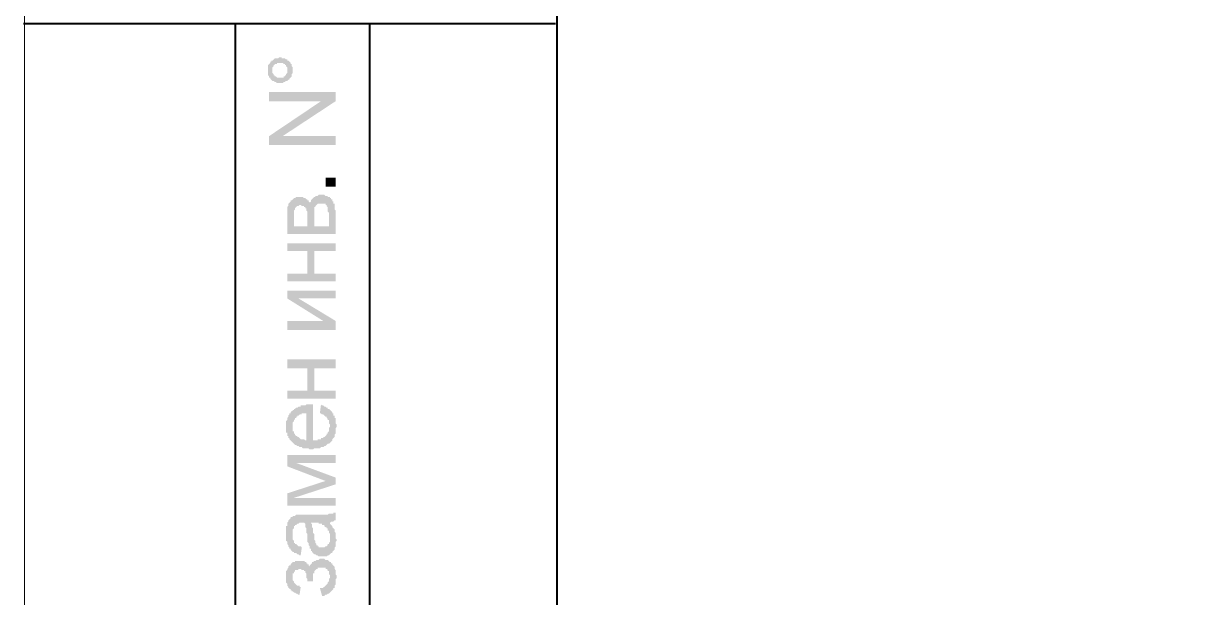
# Model space of a CAD drawing. Header units: millimetres. Extents: x -10178924 to 11692288, y -947381 to 58396.
# Drawn here: x 696870 to 701262, y -839137 to -836980 of the extents above; entities that cross this region are included whole.
import ezdxf

# ---------------------------------------------------------------- set-up
doc = ezdxf.new("R2010")
doc.units = ezdxf.units.MM
doc.layers.add('PDF _Ramka', color=7, linetype='Continuous')
doc.layers.add('PDF _Shtamp', color=7, linetype='Continuous')

msp = doc.modelspace()

# ---------------------------------------------------------------- hatches: boundary and pattern name
at = {"layer": 'PDF _Shtamp', "transparency": 33554559}
h = msp.add_hatch(color=256, dxfattribs=at)
h.paths.add_polyline_path([(697834.7, -837204.2), (697830.4, -837204.2), (697826.2, -837204.2), (697822, -837204.2), (697817.7, -837200), (697817.7, -837200), (697813.5, -837200), (697809.3, -837195.8), (697809.3, -837195.8), (697805, -837195.8), (697800.8, -837191.5), (697800.8, -837191.5), (697796.6, -837187.3), (697796.6, -837183.1), (697792.3, -837183.1), (697792.3, -837178.8), (697788.1, -837174.6), (697788.1, -837174.6), (697788.1, -837170.4), (697788.1, -837166.1), (697788.1, -837161.9), (697788.1, -837157.7), (697788.1, -837157.7), (697788.1, -837153.4), (697788.1, -837149.2), (697788.1, -837145), (697788.1, -837140.7), (697788.1, -837140.7), (697788.1, -837136.5), (697792.3, -837132.3), (697792.3, -837132.3), (697796.6, -837128), (697796.6, -837123.8), (697800.8, -837123.8), (697800.8, -837119.6), (697805, -837119.6), (697809.3, -837115.4), (697809.3, -837115.4), (697813.5, -837111.1), (697817.7, -837111.1), (697822, -837111.1), (697822, -837111.1), (697826.2, -837111.1), (697830.4, -837106.9), (697834.7, -837106.9), (697838.9, -837106.9), (697838.9, -837111.1), (697843.1, -837111.1), (697847.4, -837111.1), (697851.6, -837111.1), (697851.6, -837111.1), (697855.8, -837115.4), (697860.1, -837115.4), (697860.1, -837119.6), (697864.3, -837119.6), (697868.5, -837123.8), (697868.5, -837123.8), (697872.8, -837128), (697872.8, -837132.3), (697877, -837132.3), (697877, -837136.5), (697877, -837140.7), (697877, -837140.7), (697881.2, -837145), (697881.2, -837149.2), (697881.2, -837153.4), (697881.2, -837157.7), (697881.2, -837161.9), (697881.2, -837161.9), (697881.2, -837166.1), (697877, -837170.4), (697877, -837174.6), (697877, -837174.6), (697877, -837178.8), (697872.8, -837183.1), (697872.8, -837183.1), (697868.5, -837187.3), (697868.5, -837191.5), (697864.3, -837191.5), (697860.1, -837195.8), (697860.1, -837195.8), (697855.8, -837195.8), (697851.6, -837200), (697851.6, -837200), (697847.4, -837200), (697843.1, -837204.2), (697838.9, -837204.2), (697838.9, -837204.2), (697834.7, -837204.2)], flags=0)
h.paths.add_polyline_path([(697834.7, -837183.1), (697834.7, -837183.1), (697838.9, -837183.1), (697843.1, -837183.1), (697847.4, -837183.1), (697847.4, -837178.8), (697851.6, -837178.8), (697851.6, -837174.6), (697855.8, -837174.6), (697855.8, -837170.4), (697860.1, -837166.1), (697860.1, -837166.1), (697860.1, -837161.9), (697860.1, -837157.7), (697860.1, -837157.7), (697860.1, -837153.4), (697860.1, -837149.2), (697860.1, -837145), (697860.1, -837145), (697855.8, -837140.7), (697855.8, -837136.5), (697851.6, -837136.5), (697851.6, -837132.3), (697847.4, -837132.3), (697843.1, -837128), (697843.1, -837128), (697838.9, -837128), (697834.7, -837128), (697834.7, -837128), (697830.4, -837128), (697826.2, -837128), (697822, -837128), (697822, -837132.3), (697817.7, -837132.3), (697813.5, -837132.3), (697813.5, -837136.5), (697809.3, -837136.5), (697809.3, -837140.7), (697805, -837145), (697805, -837149.2), (697805, -837149.2), (697805, -837153.4), (697805, -837157.7), (697805, -837157.7), (697805, -837161.9), (697805, -837166.1), (697809.3, -837170.4), (697809.3, -837170.4), (697809.3, -837174.6), (697813.5, -837174.6), (697813.5, -837178.8), (697817.7, -837178.8), (697822, -837183.1), (697826.2, -837183.1), (697826.2, -837183.1), (697830.4, -837183.1), (697834.7, -837183.1)], flags=0)
for points in [[(698042.1, -837437.1), (697792.4, -837437.1), (697792.4, -837403.2), (697987.1, -837272), (697792.4, -837272), (697792.4, -837238.1), (698042.1, -837238.1), (698042.1, -837272), (697843.1, -837403.2), (698042.1, -837403.2)], [(697860.1, -837949.3), (697860.1, -837919.7), (697936.3, -837919.7), (697936.3, -837835), (697860.1, -837835), (697860.1, -837805.4), (698042.1, -837805.4), (698042.1, -837835), (697961.7, -837835), (697961.7, -837919.7), (698042.1, -837919.7), (698042.1, -837949.3)], [(697860.1, -838131.4), (697860.1, -838097.5), (697995.5, -838097.5), (697860.1, -838012.8), (697860.1, -837983.2), (698042.1, -837983.2), (698042.1, -838012.8), (697902.4, -838012.8), (698042.1, -838097.5), (698042.1, -838131.4)], [(697860.1, -838389.6), (697860.1, -838360), (697936.3, -838360), (697936.3, -838275.3), (697860.1, -838275.3), (697860.1, -838241.4), (698042.1, -838241.4), (698042.1, -838275.3), (697961.7, -838275.3), (697961.7, -838360), (698042.1, -838360), (698042.1, -838389.6)], [(697860.1, -838791.8), (697860.1, -838745.2), (698004, -838698.6), (697860.1, -838643.6), (697860.1, -838601.3), (698042.1, -838601.3), (698042.1, -838630.9), (697893.9, -838630.9), (698042.1, -838685.9), (698042.1, -838711.3), (697885.5, -838762.1), (698042.1, -838762.1), (698042.1, -838791.8)], [(697957.4, -839075.4), (697936.3, -839075.4), (697936.3, -839071.2), (697936.3, -839066.9), (697932, -839062.7), (697932, -839058.5), (697932, -839054.2), (697932, -839054.2), (697932, -839050), (697932, -839050), (697932, -839045.8), (697932, -839045.8), (697927.8, -839041.5), (697927.8, -839037.3), (697923.6, -839037.3), (697923.6, -839033.1), (697919.3, -839033.1), (697915.1, -839033.1), (697910.9, -839028.8), (697910.9, -839028.8), (697906.6, -839028.8), (697902.4, -839028.8), (697902.4, -839033.1), (697898.2, -839033.1), (697893.9, -839033.1), (697889.7, -839033.1), (697889.7, -839037.3), (697889.7, -839037.3), (697885.5, -839041.5), (697885.5, -839045.8), (697881.2, -839045.8), (697881.2, -839050), (697881.2, -839054.2), (697881.2, -839058.5), (697881.2, -839058.5), (697881.2, -839062.7), (697881.2, -839066.9), (697881.2, -839071.2), (697881.2, -839071.2), (697885.5, -839075.4), (697885.5, -839079.6), (697885.5, -839079.6), (697889.7, -839083.9), (697889.7, -839083.9), (697893.9, -839088.1), (697893.9, -839088.1), (697898.2, -839092.3), (697902.4, -839092.3), (697906.6, -839092.3), (697906.6, -839096.6), (697910.9, -839096.6), (697906.6, -839126.2), (697902.4, -839126.2), (697898.2, -839122), (697893.9, -839122), (697893.9, -839122), (697889.7, -839117.7), (697885.5, -839117.7), (697885.5, -839117.7), (697881.2, -839113.5), (697877, -839113.5), (697877, -839109.3), (697872.8, -839109.3), (697872.8, -839105), (697868.5, -839105), (697868.5, -839100.8), (697864.3, -839100.8), (697864.3, -839096.6), (697864.3, -839096.6), (697860.1, -839092.3), (697860.1, -839088.1), (697860.1, -839088.1), (697860.1, -839083.9), (697855.8, -839079.6), (697855.8, -839075.4), (697855.8, -839075.4), (697855.8, -839071.2), (697855.8, -839066.9), (697855.8, -839062.7), (697855.8, -839058.5), (697855.8, -839054.2), (697855.8, -839050), (697855.8, -839050), (697855.8, -839045.8), (697855.8, -839041.5), (697855.8, -839037.3), (697860.1, -839033.1), (697860.1, -839033.1), (697860.1, -839028.8), (697864.3, -839024.6), (697864.3, -839024.6), (697864.3, -839020.4), (697868.5, -839016.1), (697868.5, -839016.1), (697872.8, -839016.1), (697872.8, -839011.9), (697877, -839007.7), (697877, -839007.7), (697881.2, -839003.4), (697885.5, -839003.4), (697889.7, -839003.4), (697889.7, -838999.2), (697893.9, -838999.2), (697898.2, -838999.2), (697902.4, -838999.2), (697902.4, -838999.2), (697906.6, -838999.2), (697910.9, -838999.2), (697910.9, -838999.2), (697915.1, -838999.2), (697919.3, -838999.2), (697923.6, -838999.2), (697923.6, -838999.2), (697927.8, -839003.4), (697932, -839003.4), (697932, -839007.7), (697936.3, -839007.7), (697936.3, -839011.9), (697940.5, -839011.9), (697940.5, -839016.1), (697944.7, -839020.4), (697944.7, -839016.1), (697949, -839011.9), (697949, -839011.9), (697953.2, -839007.7), (697953.2, -839003.4), (697957.4, -839003.4), (697961.7, -838999.2), (697961.7, -838999.2), (697961.7, -838999.2), (697965.9, -838999.2), (697970.1, -838995), (697970.1, -838995), (697974.4, -838995), (697978.6, -838995), (697982.8, -838990.7), (697987.1, -838990.7), (697987.1, -838990.7), (697991.3, -838990.7), (697991.3, -838990.7), (697995.5, -838990.7), (697999.8, -838990.7), (698004, -838995), (698008.2, -838995), (698008.2, -838995), (698012.5, -838995), (698016.7, -838999.2), (698016.7, -838999.2), (698020.9, -839003.4), (698025.2, -839003.4), (698025.2, -839007.7), (698029.4, -839007.7), (698029.4, -839007.7), (698029.4, -839011.9), (698033.6, -839016.1), (698033.6, -839016.1), (698037.9, -839020.4), (698037.9, -839024.6), (698037.9, -839024.6), (698037.9, -839028.8), (698042.1, -839033.1), (698042.1, -839033.1), (698042.1, -839037.3), (698042.1, -839041.5), (698042.1, -839045.8), (698042.1, -839050), (698046.3, -839054.2), (698046.3, -839058.5), (698046.3, -839058.5), (698046.3, -839062.7), (698042.1, -839066.9), (698042.1, -839071.2), (698042.1, -839075.4), (698042.1, -839079.6), (698042.1, -839079.6), (698042.1, -839083.9), (698042.1, -839088.1), (698037.9, -839092.3), (698037.9, -839092.3), (698037.9, -839096.6), (698037.9, -839100.8), (698033.6, -839100.8), (698033.6, -839105), (698033.6, -839105), (698029.4, -839109.3), (698029.4, -839109.3), (698025.2, -839113.5), (698025.2, -839113.5), (698020.9, -839117.7), (698020.9, -839117.7), (698016.7, -839122), (698012.5, -839122), (698012.5, -839122), (698008.2, -839126.2), (698004, -839126.2), (698004, -839126.2), (697999.8, -839130.4), (697995.5, -839130.4), (697991.3, -839130.4), (697991.3, -839130.4), (697991.3, -839130.4), (697982.8, -839100.8), (697987.1, -839100.8), (697991.3, -839100.8), (697995.5, -839100.8), (697995.5, -839096.6), (697999.8, -839096.6), (698004, -839092.3), (698004, -839092.3), (698008.2, -839088.1), (698008.2, -839088.1), (698008.2, -839088.1), (698012.5, -839083.9), (698012.5, -839079.6), (698016.7, -839075.4), (698016.7, -839075.4), (698016.7, -839071.2), (698016.7, -839066.9), (698020.9, -839062.7), (698020.9, -839062.7), (698020.9, -839058.5), (698020.9, -839054.2), (698020.9, -839050), (698016.7, -839050), (698016.7, -839045.8), (698016.7, -839041.5), (698016.7, -839037.3), (698012.5, -839037.3), (698012.5, -839033.1), (698012.5, -839033.1), (698008.2, -839028.8), (698004, -839028.8), (698004, -839024.6), (697999.8, -839024.6), (697995.5, -839024.6), (697995.5, -839024.6), (697991.3, -839024.6), (697987.1, -839024.6), (697982.8, -839024.6), (697982.8, -839024.6), (697978.6, -839024.6), (697974.4, -839024.6), (697974.4, -839028.8), (697970.1, -839028.8), (697965.9, -839033.1), (697965.9, -839033.1), (697961.7, -839037.3), (697961.7, -839041.5), (697961.7, -839041.5), (697961.7, -839041.5), (697961.7, -839045.8), (697957.4, -839045.8), (697957.4, -839050), (697957.4, -839054.2), (697957.4, -839058.5), (697957.4, -839062.7), (697957.4, -839066.9), (697957.4, -839071.2), (697957.4, -839071.2), (697957.4, -839075.4), (697957.4, -839075.4)]]:
    msp.add_hatch(color=256, dxfattribs=at).paths.add_polyline_path(points)
h = msp.add_hatch(color=256, dxfattribs=at)
h.paths.add_polyline_path([(697860.1, -837771.5), (697860.1, -837703.8), (697860.1, -837695.3), (697860.1, -837691.1), (697860.1, -837686.9), (697860.1, -837686.9), (697860.1, -837682.6), (697860.1, -837678.4), (697860.1, -837674.2), (697860.1, -837669.9), (697860.1, -837669.9), (697864.3, -837665.7), (697864.3, -837665.7), (697864.3, -837661.5), (697864.3, -837661.5), (697864.3, -837657.2), (697868.5, -837653), (697868.5, -837653), (697872.8, -837648.8), (697872.8, -837644.5), (697877, -837644.5), (697881.2, -837640.3), (697881.2, -837640.3), (697885.5, -837636.1), (697889.7, -837636.1), (697889.7, -837636.1), (697893.9, -837631.8), (697898.2, -837631.8), (697902.4, -837631.8), (697906.6, -837631.8), (697906.6, -837631.8), (697910.9, -837631.8), (697915.1, -837631.8), (697919.3, -837631.8), (697919.3, -837631.8), (697923.6, -837636.1), (697927.8, -837636.1), (697927.8, -837636.1), (697932, -837640.3), (697936.3, -837640.3), (697936.3, -837644.5), (697940.5, -837644.5), (697940.5, -837648.8), (697944.7, -837653), (697944.7, -837653), (697949, -837648.8), (697949, -837648.8), (697949, -837644.5), (697953.2, -837640.3), (697953.2, -837640.3), (697957.4, -837636.1), (697957.4, -837636.1), (697961.7, -837631.8), (697965.9, -837631.8), (697965.9, -837627.6), (697970.1, -837627.6), (697974.4, -837627.6), (697978.6, -837623.4), (697978.6, -837623.4), (697982.8, -837623.4), (697987.1, -837623.4), (697991.3, -837623.4), (697995.5, -837623.4), (697995.5, -837623.4), (697999.8, -837623.4), (698004, -837627.6), (698008.2, -837627.6), (698012.5, -837627.6), (698012.5, -837631.8), (698016.7, -837631.8), (698020.9, -837631.8), (698020.9, -837636.1), (698025.2, -837636.1), (698025.2, -837640.3), (698029.4, -837640.3), (698029.4, -837644.5), (698029.4, -837648.8), (698033.6, -837648.8), (698033.6, -837653), (698033.6, -837657.2), (698037.9, -837657.2), (698037.9, -837661.5), (698037.9, -837665.7), (698037.9, -837669.9), (698037.9, -837669.9), (698037.9, -837674.2), (698037.9, -837678.4), (698042.1, -837682.6), (698042.1, -837686.9), (698042.1, -837691.1), (698042.1, -837771.5)], flags=0)
h.paths.add_polyline_path([(697936.3, -837741.9), (697936.3, -837708), (697936.3, -837703.8), (697936.3, -837699.6), (697936.3, -837695.3), (697936.3, -837691.1), (697936.3, -837691.1), (697936.3, -837686.9), (697932, -837682.6), (697932, -837682.6), (697932, -837678.4), (697932, -837674.2), (697927.8, -837674.2), (697927.8, -837669.9), (697923.6, -837669.9), (697923.6, -837665.7), (697919.3, -837665.7), (697915.1, -837665.7), (697910.9, -837661.5), (697910.9, -837661.5), (697906.6, -837661.5), (697902.4, -837665.7), (697898.2, -837665.7), (697898.2, -837665.7), (697893.9, -837669.9), (697893.9, -837669.9), (697889.7, -837674.2), (697889.7, -837674.2), (697889.7, -837674.2), (697889.7, -837678.4), (697885.5, -837682.6), (697885.5, -837682.6), (697885.5, -837686.9), (697885.5, -837691.1), (697885.5, -837695.3), (697885.5, -837699.6), (697885.5, -837703.8), (697885.5, -837708), (697885.5, -837708), (697885.5, -837741.9)], flags=0)
h.paths.add_polyline_path([(698016.7, -837741.9), (698016.7, -837699.6), (698016.7, -837695.3), (698016.7, -837691.1), (698012.5, -837686.9), (698012.5, -837682.6), (698012.5, -837682.6), (698012.5, -837678.4), (698012.5, -837674.2), (698012.5, -837669.9), (698012.5, -837669.9), (698008.2, -837665.7), (698008.2, -837665.7), (698008.2, -837661.5), (698004, -837661.5), (698004, -837657.2), (697999.8, -837657.2), (697995.5, -837657.2), (697991.3, -837657.2), (697987.1, -837657.2), (697987.1, -837657.2), (697982.8, -837657.2), (697982.8, -837657.2), (697978.6, -837657.2), (697974.4, -837657.2), (697970.1, -837661.5), (697970.1, -837661.5), (697970.1, -837661.5), (697965.9, -837665.7), (697965.9, -837669.9), (697961.7, -837669.9), (697961.7, -837674.2), (697961.7, -837674.2), (697961.7, -837678.4), (697961.7, -837682.6), (697961.7, -837682.6), (697961.7, -837686.9), (697961.7, -837691.1), (697961.7, -837695.3), (697961.7, -837699.6), (697961.7, -837703.8), (697961.7, -837703.8), (697961.7, -837741.9)], flags=0)
h = msp.add_hatch(color=256, dxfattribs=at)
h.paths.add_polyline_path([(697982.8, -838444.6), (697987.1, -838410.8), (697991.3, -838415), (697991.3, -838415), (697995.5, -838415), (697999.8, -838419.2), (698004, -838419.2), (698004, -838419.2), (698008.2, -838423.5), (698012.5, -838423.5), (698012.5, -838427.7), (698016.7, -838427.7), (698020.9, -838431.9), (698020.9, -838431.9), (698025.2, -838436.2), (698025.2, -838436.2), (698029.4, -838440.4), (698029.4, -838440.4), (698029.4, -838444.6), (698033.6, -838444.6), (698033.6, -838448.9), (698033.6, -838453.1), (698037.9, -838453.1), (698037.9, -838457.3), (698037.9, -838461.6), (698042.1, -838461.6), (698042.1, -838465.8), (698042.1, -838470), (698042.1, -838474.3), (698042.1, -838478.5), (698042.1, -838478.5), (698042.1, -838482.7), (698046.3, -838487), (698046.3, -838491.2), (698046.3, -838491.2), (698046.3, -838495.4), (698042.1, -838499.7), (698042.1, -838503.9), (698042.1, -838508.1), (698042.1, -838512.4), (698042.1, -838512.4), (698042.1, -838516.6), (698042.1, -838520.8), (698037.9, -838525.1), (698037.9, -838525.1), (698037.9, -838529.3), (698037.9, -838533.5), (698033.6, -838537.8), (698033.6, -838537.8), (698029.4, -838542), (698029.4, -838542), (698029.4, -838546.2), (698025.2, -838550.5), (698025.2, -838550.5), (698020.9, -838554.7), (698020.9, -838554.7), (698016.7, -838558.9), (698016.7, -838558.9), (698012.5, -838558.9), (698008.2, -838563.2), (698008.2, -838563.2), (698004, -838567.4), (698004, -838567.4), (697999.8, -838567.4), (697995.5, -838571.6), (697991.3, -838571.6), (697991.3, -838571.6), (697987.1, -838571.6), (697982.8, -838575.9), (697978.6, -838575.9), (697978.6, -838575.9), (697974.4, -838575.9), (697970.1, -838575.9), (697965.9, -838575.9), (697961.7, -838575.9), (697957.4, -838580.1), (697953.2, -838580.1), (697953.2, -838580.1), (697949, -838580.1), (697944.7, -838580.1), (697940.5, -838575.9), (697936.3, -838575.9), (697932, -838575.9), (697927.8, -838575.9), (697923.6, -838575.9), (697919.3, -838575.9), (697919.3, -838575.9), (697915.1, -838571.6), (697910.9, -838571.6), (697906.6, -838571.6), (697906.6, -838571.6), (697902.4, -838567.4), (697898.2, -838567.4), (697898.2, -838567.4), (697893.9, -838563.2), (697889.7, -838563.2), (697889.7, -838563.2), (697885.5, -838558.9), (697885.5, -838558.9), (697881.2, -838554.7), (697881.2, -838554.7), (697877, -838550.5), (697877, -838550.5), (697872.8, -838546.2), (697872.8, -838546.2), (697868.5, -838542), (697868.5, -838537.8), (697864.3, -838537.8), (697864.3, -838533.5), (697864.3, -838529.3), (697860.1, -838529.3), (697860.1, -838525.1), (697860.1, -838520.8), (697860.1, -838516.6), (697855.8, -838516.6), (697855.8, -838512.4), (697855.8, -838508.1), (697855.8, -838503.9), (697855.8, -838499.7), (697855.8, -838499.7), (697855.8, -838495.4), (697855.8, -838495.4), (697855.8, -838491.2), (697855.8, -838487), (697855.8, -838482.7), (697855.8, -838478.5), (697855.8, -838474.3), (697855.8, -838474.3), (697860.1, -838470), (697860.1, -838465.8), (697860.1, -838461.6), (697860.1, -838461.6), (697864.3, -838457.3), (697864.3, -838453.1), (697864.3, -838453.1), (697868.5, -838448.9), (697868.5, -838444.6), (697872.8, -838444.6), (697872.8, -838440.4), (697877, -838436.2), (697877, -838436.2), (697881.2, -838436.2), (697881.2, -838431.9), (697885.5, -838431.9), (697885.5, -838427.7), (697889.7, -838427.7), (697893.9, -838423.5), (697893.9, -838423.5), (697898.2, -838423.5), (697902.4, -838419.2), (697902.4, -838419.2), (697906.6, -838419.2), (697910.9, -838419.2), (697910.9, -838415), (697915.1, -838415), (697919.3, -838415), (697923.6, -838415), (697927.8, -838415), (697932, -838410.8), (697932, -838410.8), (697936.3, -838410.8), (697940.5, -838410.8), (697944.7, -838410.8), (697949, -838410.8), (697953.2, -838410.8), (697957.4, -838410.8), (697957.4, -838410.8), (697957.4, -838546.2), (697961.7, -838546.2), (697965.9, -838546.2), (697970.1, -838546.2), (697974.4, -838546.2), (697974.4, -838542), (697978.6, -838542), (697982.8, -838542), (697987.1, -838542), (697987.1, -838537.8), (697991.3, -838537.8), (697995.5, -838537.8), (697995.5, -838533.5), (697999.8, -838533.5), (698004, -838529.3), (698004, -838529.3), (698004, -838529.3), (698008.2, -838525.1), (698008.2, -838520.8), (698012.5, -838520.8), (698012.5, -838516.6), (698016.7, -838512.4), (698016.7, -838512.4), (698016.7, -838508.1), (698016.7, -838503.9), (698016.7, -838499.7), (698020.9, -838495.4), (698020.9, -838495.4), (698020.9, -838491.2), (698020.9, -838487), (698016.7, -838482.7), (698016.7, -838482.7), (698016.7, -838478.5), (698016.7, -838474.3), (698016.7, -838470), (698012.5, -838470), (698012.5, -838465.8), (698008.2, -838461.6), (698008.2, -838461.6), (698008.2, -838457.3), (698004, -838457.3), (697999.8, -838453.1), (697999.8, -838453.1), (697995.5, -838448.9), (697991.3, -838448.9), (697991.3, -838448.9), (697987.1, -838444.6), (697982.8, -838444.6), (697982.8, -838444.6)], flags=0)
h.paths.add_polyline_path([(697932, -838546.2), (697932, -838444.6), (697927.8, -838444.6), (697923.6, -838444.6), (697919.3, -838444.6), (697915.1, -838444.6), (697915.1, -838448.9), (697910.9, -838448.9), (697906.6, -838448.9), (697902.4, -838453.1), (697902.4, -838453.1), (697898.2, -838453.1), (697898.2, -838457.3), (697893.9, -838457.3), (697893.9, -838461.6), (697889.7, -838461.6), (697889.7, -838465.8), (697885.5, -838470), (697885.5, -838470), (697885.5, -838474.3), (697881.2, -838478.5), (697881.2, -838478.5), (697881.2, -838482.7), (697881.2, -838487), (697881.2, -838491.2), (697881.2, -838495.4), (697881.2, -838495.4), (697881.2, -838499.7), (697881.2, -838503.9), (697881.2, -838508.1), (697881.2, -838512.4), (697885.5, -838512.4), (697885.5, -838516.6), (697885.5, -838520.8), (697889.7, -838520.8), (697889.7, -838525.1), (697893.9, -838529.3), (697893.9, -838529.3), (697898.2, -838529.3), (697898.2, -838533.5), (697902.4, -838533.5), (697906.6, -838537.8), (697906.6, -838537.8), (697910.9, -838542), (697915.1, -838542), (697915.1, -838542), (697919.3, -838542), (697923.6, -838542), (697927.8, -838546.2), (697932, -838546.2), (697932, -838546.2)], flags=0)
h = msp.add_hatch(color=256, dxfattribs=at)
h.paths.add_polyline_path([(698016.7, -838855.3), (698020.9, -838855.3), (698020.9, -838859.5), (698025.2, -838863.7), (698025.2, -838863.7), (698029.4, -838868), (698029.4, -838872.2), (698033.6, -838876.4), (698033.6, -838876.4), (698037.9, -838880.7), (698037.9, -838884.9), (698037.9, -838884.9), (698037.9, -838884.9), (698037.9, -838889.1), (698042.1, -838893.4), (698042.1, -838897.6), (698042.1, -838897.6), (698042.1, -838901.8), (698042.1, -838906.1), (698042.1, -838910.3), (698042.1, -838914.5), (698046.3, -838918.8), (698046.3, -838918.8), (698046.3, -838923), (698042.1, -838927.2), (698042.1, -838931.5), (698042.1, -838935.7), (698042.1, -838939.9), (698042.1, -838944.2), (698042.1, -838944.2), (698037.9, -838948.4), (698037.9, -838952.6), (698037.9, -838956.9), (698037.9, -838956.9), (698033.6, -838961.1), (698033.6, -838961.1), (698029.4, -838965.3), (698029.4, -838965.3), (698029.4, -838969.6), (698025.2, -838969.6), (698020.9, -838973.8), (698020.9, -838973.8), (698016.7, -838978), (698012.5, -838978), (698012.5, -838978), (698008.2, -838982.3), (698004, -838982.3), (697999.8, -838982.3), (697995.5, -838982.3), (697995.5, -838982.3), (697991.3, -838982.3), (697987.1, -838982.3), (697987.1, -838982.3), (697982.8, -838982.3), (697978.6, -838982.3), (697974.4, -838978), (697974.4, -838978), (697970.1, -838978), (697970.1, -838978), (697965.9, -838973.8), (697961.7, -838973.8), (697957.4, -838969.6), (697957.4, -838969.6), (697953.2, -838965.3), (697953.2, -838961.1), (697949, -838961.1), (697949, -838956.9), (697949, -838952.6), (697944.7, -838952.6), (697944.7, -838948.4), (697944.7, -838944.2), (697940.5, -838939.9), (697940.5, -838939.9), (697940.5, -838935.7), (697940.5, -838931.5), (697940.5, -838931.5), (697936.3, -838927.2), (697936.3, -838923), (697936.3, -838918.8), (697936.3, -838914.5), (697936.3, -838910.3), (697936.3, -838906.1), (697936.3, -838901.8), (697936.3, -838897.6), (697932, -838893.4), (697932, -838889.1), (697932, -838884.9), (697932, -838880.7), (697932, -838880.7), (697932, -838876.4), (697927.8, -838872.2), (697927.8, -838868), (697927.8, -838868), (697927.8, -838863.7), (697927.8, -838859.5), (697927.8, -838859.5), (697923.6, -838855.3), (697923.6, -838855.3), (697919.3, -838855.3), (697919.3, -838855.3), (697919.3, -838855.3), (697915.1, -838855.3), (697910.9, -838855.3), (697906.6, -838855.3), (697902.4, -838859.5), (697898.2, -838859.5), (697898.2, -838859.5), (697893.9, -838863.7), (697889.7, -838863.7), (697889.7, -838863.7), (697889.7, -838868), (697885.5, -838868), (697885.5, -838872.2), (697885.5, -838876.4), (697885.5, -838876.4), (697881.2, -838880.7), (697881.2, -838884.9), (697881.2, -838889.1), (697881.2, -838893.4), (697881.2, -838897.6), (697881.2, -838897.6), (697881.2, -838906.1), (697881.2, -838906.1), (697881.2, -838910.3), (697881.2, -838914.5), (697881.2, -838918.8), (697885.5, -838923), (697885.5, -838923), (697885.5, -838927.2), (697885.5, -838931.5), (697889.7, -838931.5), (697889.7, -838935.7), (697893.9, -838935.7), (697893.9, -838935.7), (697898.2, -838939.9), (697898.2, -838939.9), (697902.4, -838944.2), (697906.6, -838944.2), (697910.9, -838944.2), (697915.1, -838948.4), (697915.1, -838948.4), (697910.9, -838978), (697906.6, -838978), (697902.4, -838973.8), (697898.2, -838973.8), (697898.2, -838973.8), (697893.9, -838969.6), (697889.7, -838969.6), (697885.5, -838969.6), (697885.5, -838965.3), (697881.2, -838965.3), (697881.2, -838965.3), (697877, -838961.1), (697877, -838961.1), (697872.8, -838956.9), (697872.8, -838952.6), (697868.5, -838952.6), (697868.5, -838948.4), (697864.3, -838944.2), (697864.3, -838939.9), (697864.3, -838939.9), (697860.1, -838935.7), (697860.1, -838931.5), (697860.1, -838931.5), (697860.1, -838927.2), (697855.8, -838923), (697855.8, -838918.8), (697855.8, -838918.8), (697855.8, -838914.5), (697855.8, -838910.3), (697855.8, -838906.1), (697855.8, -838901.8), (697855.8, -838897.6), (697855.8, -838893.4), (697855.8, -838893.4), (697855.8, -838889.1), (697855.8, -838889.1), (697855.8, -838884.9), (697855.8, -838880.7), (697855.8, -838876.4), (697855.8, -838872.2), (697855.8, -838868), (697860.1, -838868), (697860.1, -838863.7), (697860.1, -838859.5), (697860.1, -838859.5), (697860.1, -838859.5), (697860.1, -838855.3), (697864.3, -838851), (697864.3, -838846.8), (697868.5, -838842.6), (697868.5, -838842.6), (697872.8, -838838.3), (697872.8, -838838.3), (697872.8, -838834.1), (697877, -838834.1), (697881.2, -838834.1), (697881.2, -838829.9), (697885.5, -838829.9), (697889.7, -838829.9), (697893.9, -838825.6), (697893.9, -838825.6), (697898.2, -838825.6), (697898.2, -838825.6), (697902.4, -838825.6), (697906.6, -838825.6), (697910.9, -838825.6), (697915.1, -838825.6), (697919.3, -838825.6), (697923.6, -838825.6), (697923.6, -838825.6), (697965.9, -838825.6), (697970.1, -838825.6), (697974.4, -838825.6), (697978.6, -838825.6), (697982.8, -838825.6), (697987.1, -838825.6), (697991.3, -838825.6), (697995.5, -838825.6), (697999.8, -838825.6), (698004, -838825.6), (698008.2, -838825.6), (698008.2, -838825.6), (698012.5, -838825.6), (698012.5, -838825.6), (698016.7, -838821.4), (698016.7, -838821.4), (698016.7, -838821.4), (698020.9, -838821.4), (698025.2, -838821.4), (698029.4, -838821.4), (698033.6, -838821.4), (698033.6, -838817.2), (698037.9, -838817.2), (698042.1, -838817.2), (698042.1, -838846.8), (698037.9, -838846.8), (698033.6, -838851), (698029.4, -838851), (698029.4, -838851), (698025.2, -838851), (698020.9, -838855.3), (698016.7, -838855.3)], flags=0)
h.paths.add_polyline_path([(697949, -838855.3), (697949, -838859.5), (697953.2, -838859.5), (697953.2, -838863.7), (697953.2, -838868), (697953.2, -838868), (697953.2, -838872.2), (697957.4, -838876.4), (697957.4, -838880.7), (697957.4, -838880.7), (697957.4, -838884.9), (697957.4, -838889.1), (697957.4, -838893.4), (697961.7, -838897.6), (697961.7, -838901.8), (697961.7, -838906.1), (697961.7, -838910.3), (697961.7, -838914.5), (697961.7, -838918.8), (697965.9, -838923), (697965.9, -838927.2), (697965.9, -838927.2), (697965.9, -838931.5), (697965.9, -838931.5), (697970.1, -838935.7), (697970.1, -838939.9), (697974.4, -838939.9), (697974.4, -838944.2), (697978.6, -838944.2), (697978.6, -838948.4), (697982.8, -838948.4), (697987.1, -838948.4), (697991.3, -838948.4), (697991.3, -838948.4), (697995.5, -838948.4), (697999.8, -838948.4), (697999.8, -838948.4), (698004, -838944.2), (698008.2, -838944.2), (698008.2, -838944.2), (698012.5, -838939.9), (698012.5, -838935.7), (698016.7, -838935.7), (698016.7, -838931.5), (698016.7, -838931.5), (698020.9, -838927.2), (698020.9, -838923), (698020.9, -838918.8), (698020.9, -838914.5), (698020.9, -838914.5), (698020.9, -838910.3), (698020.9, -838906.1), (698020.9, -838901.8), (698020.9, -838897.6), (698016.7, -838893.4), (698016.7, -838893.4), (698016.7, -838889.1), (698016.7, -838884.9), (698012.5, -838884.9), (698012.5, -838880.7), (698012.5, -838876.4), (698008.2, -838876.4), (698008.2, -838872.2), (698004, -838872.2), (697999.8, -838868), (697999.8, -838863.7), (697995.5, -838863.7), (697991.3, -838863.7), (697991.3, -838859.5), (697987.1, -838859.5), (697987.1, -838859.5), (697982.8, -838859.5), (697978.6, -838859.5), (697978.6, -838855.3), (697974.4, -838855.3), (697970.1, -838855.3), (697965.9, -838855.3), (697961.7, -838855.3), (697961.7, -838855.3)], flags=0)

# ---------------------------------------------------------------- linework, layer by layer
at = {"layer": 'PDF _Ramka', "lineweight": 20}
msp.add_lwpolyline([(815763.5, -845975.8), (815763.5, -761883.4), (696874.3, -761883.4), (696874.3, -845975.8)], close=True, dxfattribs=at)
at = {"layer": 'PDF _Ramka', "lineweight": 40}
msp.add_lwpolyline([(815263.9, -762379.5), (698872.3, -762379.5), (698872.3, -845472.9), (815263.9, -845472.9)], close=True, dxfattribs=at)
for points in [[(696870.1, -836979.9), (698867.6, -836979.9)], [(697665.3, -836979.9), (697665.3, -845475.9), (698867.6, -845475.9)], [(698169.1, -836979.9), (698169.1, -845475.9)]]:
    msp.add_lwpolyline(points, dxfattribs=at)
at = {"layer": 'PDF _Shtamp', "lineweight": 5, "transparency": 33554559}
msp.add_solid([(698042.1, -837593.7), (698004, -837593.7), (698042.1, -837559.9), (698004, -837559.9)], dxfattribs=at)

doc.saveas('drawing.dxf')
